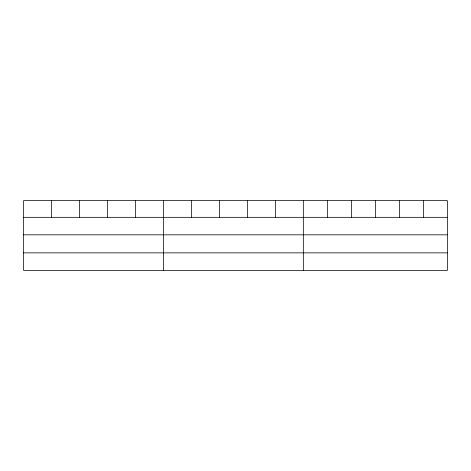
<?xml version="1.0" encoding="UTF-8"?>
<svg xmlns="http://www.w3.org/2000/svg" width="471" height="471" viewBox="0 0 471 471"><rect width="100%" height="100%" fill="white"/><g stroke="black" fill="none" stroke-linecap="round" stroke-linejoin="round"><path stroke-width="0.71" d="M447.45 234.829L447.45 200.64L23.55 200.64L23.55 270.36L447.45 270.36L447.45 234.829L23.55 234.829M23.55 217.331L447.45 217.331M23.55 252.862L447.45 252.862M423.429 200.64L423.429 217.331M399.408 200.64L399.408 217.331M375.387 200.64L375.387 217.331M351.366 200.64L351.366 217.331M327.345 200.64L327.345 217.331M303.324 200.64L303.324 270.36M275.347 200.64L275.347 217.331M247.369 200.64L247.369 217.331M219.392 200.64L219.392 217.331M191.414 200.64L191.414 217.331M163.437 200.64L163.437 270.36M135.46 200.64L135.46 217.331M107.482 200.64L107.482 217.331M79.505 200.64L79.505 217.331M51.527 200.64L51.527 217.331"/></g></svg>
